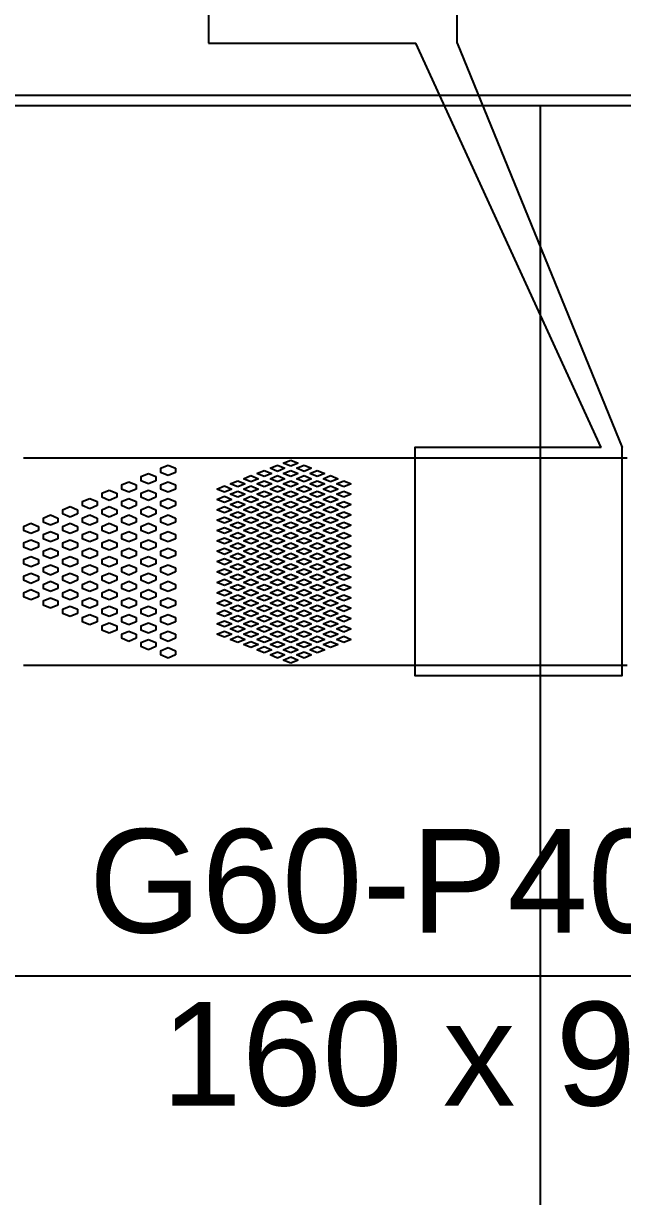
# Model space of a CAD drawing. Header units: inches. Extents: x -271009 to 5700, y -37000 to 38138.
# Drawn here: x -52493 to -49602, y -21062 to -15404 of the extents above; entities that cross this region are included whole.
import ezdxf

# ---------------------------------------------------------------- set-up
doc = ezdxf.new("R2010")
doc.units = ezdxf.units.IN
doc.header["$MEASUREMENT"] = 0
for name, color, linetype in [('Construction', 3, 'Continuous'), ('Electrodes', 4, 'Continuous'), ('PDMS', 6, 'Continuous')]:
    doc.layers.add(name, color=color, linetype=linetype)
doc.styles.get("Standard").update_dxf_attribs({"font": 'arial.ttf'})

msp = doc.modelspace()

# ---------------------------------------------------------------- linework, layer by layer
at = {"layer": 'Construction'}
for p, q in [((-50000, -15800), (-50000, -24200)), ((-44550, -20000), (-55450, -20000))]:
    msp.add_line(p, q, dxfattribs=at)
at = {"layer": 'Electrodes'}
for p, q in [((-51600, -15500), (-50600, -15500)), ((-49705, -17450), (-50600, -15500)), ((-50400, -15500), (-49605, -17450))]:
    msp.add_line(p, q, dxfattribs=at)
for points in [[(-50400, -15500), (-50400, -11500), (-51600, -11500), (-51600, -15500)], [(-49705, -17450), (-50605, -17450), (-50605, -18550), (-49605, -18550), (-49605, -17450)]]:
    msp.add_lwpolyline(points, dxfattribs=at)
at = {"layer": 'PDMS'}
for p, q in [((-52492.6, -17500), (-49580, -17500)), ((-51831.1, -17550), (-51795.1, -17535)), ((-51795.1, -17535), (-51759.1, -17550)), ((-51303.1, -17550), (-51267.1, -17535)), ((-51267.1, -17535), (-51231.1, -17550)), ((-51239.1, -17525), (-51203.1, -17510)), ((-51203.1, -17540), (-51239.1, -17525)), ((-51203.1, -17510), (-51167.1, -17525)), ((-51167.1, -17525), (-51203.1, -17540)), ((-51175.1, -17550), (-51139.1, -17535)), ((-51139.1, -17535), (-51103.1, -17550)), ((-51925.6, -17590), (-51889.6, -17575)), ((-51925.6, -17590), (-51925.6, -17610)), ((-51889.6, -17575), (-51853.6, -17590)), ((-51853.6, -17590), (-51853.6, -17610)), ((-51831.1, -17550), (-51831.1, -17570)), ((-51795.1, -17585), (-51831.1, -17570)), ((-51759.1, -17570), (-51795.1, -17585)), ((-51759.1, -17550), (-51759.1, -17570)), ((-51431.1, -17600), (-51395.1, -17585)), ((-51395.1, -17585), (-51359.1, -17600)), ((-51367.1, -17575), (-51331.1, -17560)), ((-51331.1, -17590), (-51367.1, -17575)), ((-51331.1, -17560), (-51295.1, -17575)), ((-51295.1, -17575), (-51331.1, -17590)), ((-51267.1, -17565), (-51303.1, -17550)), ((-51303.1, -17600), (-51267.1, -17585)), ((-51231.1, -17550), (-51267.1, -17565)), ((-51267.1, -17585), (-51231.1, -17600)), ((-51239.1, -17575), (-51203.1, -17560)), ((-51203.1, -17590), (-51239.1, -17575)), ((-51203.1, -17560), (-51167.1, -17575)), ((-51167.1, -17575), (-51203.1, -17590)), ((-51139.1, -17565), (-51175.1, -17550)), ((-51175.1, -17600), (-51139.1, -17585)), ((-51103.1, -17550), (-51139.1, -17565)), ((-51139.1, -17585), (-51103.1, -17600)), ((-51111.1, -17575), (-51075.1, -17560)), ((-51075.1, -17590), (-51111.1, -17575)), ((-51075.1, -17560), (-51039.1, -17575)), ((-51039.1, -17575), (-51075.1, -17590)), ((-51047.1, -17600), (-51011.1, -17585)), ((-51011.1, -17585), (-50975.1, -17600)), ((-52020.1, -17630), (-51984.1, -17615)), ((-52020.1, -17630), (-52020.1, -17650)), ((-51984.1, -17665), (-52020.1, -17650)), ((-51984.1, -17615), (-51948.1, -17630)), ((-51948.1, -17650), (-51984.1, -17665)), ((-51948.1, -17630), (-51948.1, -17650)), ((-51889.6, -17625), (-51925.6, -17610)), ((-51853.6, -17610), (-51889.6, -17625)), ((-51831.1, -17630), (-51795.1, -17615)), ((-51831.1, -17630), (-51831.1, -17650)), ((-51795.1, -17665), (-51831.1, -17650)), ((-51795.1, -17615), (-51759.1, -17630)), ((-51759.1, -17650), (-51795.1, -17665)), ((-51759.1, -17630), (-51759.1, -17650)), ((-51559.1, -17650), (-51523.1, -17635)), ((-51523.1, -17665), (-51559.1, -17650)), ((-51523.1, -17635), (-51487.1, -17650)), ((-51487.1, -17650), (-51523.1, -17665)), ((-51495.1, -17625), (-51459.1, -17610)), ((-51459.1, -17640), (-51495.1, -17625)), ((-51459.1, -17610), (-51423.1, -17625)), ((-51423.1, -17625), (-51459.1, -17640)), ((-51395.1, -17615), (-51431.1, -17600)), ((-51431.1, -17650), (-51395.1, -17635)), ((-51395.1, -17665), (-51431.1, -17650)), ((-51359.1, -17600), (-51395.1, -17615)), ((-51395.1, -17635), (-51359.1, -17650)), ((-51359.1, -17650), (-51395.1, -17665)), ((-51367.1, -17625), (-51331.1, -17610)), ((-51331.1, -17640), (-51367.1, -17625)), ((-51331.1, -17610), (-51295.1, -17625)), ((-51295.1, -17625), (-51331.1, -17640)), ((-51267.1, -17615), (-51303.1, -17600)), ((-51303.1, -17650), (-51267.1, -17635)), ((-51267.1, -17665), (-51303.1, -17650)), ((-51231.1, -17600), (-51267.1, -17615)), ((-51267.1, -17635), (-51231.1, -17650)), ((-51231.1, -17650), (-51267.1, -17665)), ((-51239.1, -17625), (-51203.1, -17610)), ((-51203.1, -17640), (-51239.1, -17625)), ((-51203.1, -17610), (-51167.1, -17625)), ((-51167.1, -17625), (-51203.1, -17640)), ((-51139.1, -17615), (-51175.1, -17600)), ((-51175.1, -17650), (-51139.1, -17635)), ((-51139.1, -17665), (-51175.1, -17650)), ((-51103.1, -17600), (-51139.1, -17615)), ((-51139.1, -17635), (-51103.1, -17650)), ((-51103.1, -17650), (-51139.1, -17665)), ((-51111.1, -17625), (-51075.1, -17610)), ((-51075.1, -17640), (-51111.1, -17625)), ((-51075.1, -17610), (-51039.1, -17625)), ((-51039.1, -17625), (-51075.1, -17640)), ((-51011.1, -17615), (-51047.1, -17600)), ((-51047.1, -17650), (-51011.1, -17635)), ((-51011.1, -17665), (-51047.1, -17650)), ((-50975.1, -17600), (-51011.1, -17615)), ((-51011.1, -17635), (-50975.1, -17650)), ((-50975.1, -17650), (-51011.1, -17665)), ((-50983.1, -17625), (-50947.1, -17610)), ((-50947.1, -17640), (-50983.1, -17625)), ((-50947.1, -17610), (-50911.1, -17625)), ((-50911.1, -17625), (-50947.1, -17640)), ((-52209.1, -17710), (-52173.1, -17695)), ((-52173.1, -17695), (-52137.1, -17710)), ((-52114.6, -17670), (-52078.6, -17655)), ((-52114.6, -17670), (-52114.6, -17690)), ((-52078.6, -17705), (-52114.6, -17690)), ((-52078.6, -17655), (-52042.6, -17670)), ((-52042.6, -17690), (-52078.6, -17705)), ((-52042.6, -17670), (-52042.6, -17690)), ((-52020.1, -17710), (-51984.1, -17695)), ((-51984.1, -17695), (-51948.1, -17710)), ((-51925.6, -17670), (-51889.6, -17655)), ((-51925.6, -17670), (-51925.6, -17690)), ((-51889.6, -17705), (-51925.6, -17690)), ((-51889.6, -17655), (-51853.6, -17670)), ((-51853.6, -17690), (-51889.6, -17705)), ((-51853.6, -17670), (-51853.6, -17690)), ((-51831.1, -17710), (-51795.1, -17695)), ((-51795.1, -17695), (-51759.1, -17710)), ((-51559.1, -17700), (-51523.1, -17685)), ((-51523.1, -17715), (-51559.1, -17700)), ((-51523.1, -17685), (-51487.1, -17700)), ((-51487.1, -17700), (-51523.1, -17715)), ((-51495.1, -17675), (-51459.1, -17660)), ((-51459.1, -17690), (-51495.1, -17675)), ((-51459.1, -17660), (-51423.1, -17675)), ((-51423.1, -17675), (-51459.1, -17690)), ((-51431.1, -17700), (-51395.1, -17685)), ((-51395.1, -17715), (-51431.1, -17700)), ((-51395.1, -17685), (-51359.1, -17700)), ((-51359.1, -17700), (-51395.1, -17715)), ((-51367.1, -17675), (-51331.1, -17660)), ((-51331.1, -17690), (-51367.1, -17675)), ((-51331.1, -17660), (-51295.1, -17675)), ((-51295.1, -17675), (-51331.1, -17690)), ((-51303.1, -17700), (-51267.1, -17685)), ((-51267.1, -17715), (-51303.1, -17700)), ((-51267.1, -17685), (-51231.1, -17700)), ((-51231.1, -17700), (-51267.1, -17715)), ((-51239.1, -17675), (-51203.1, -17660)), ((-51203.1, -17690), (-51239.1, -17675)), ((-51203.1, -17660), (-51167.1, -17675)), ((-51167.1, -17675), (-51203.1, -17690)), ((-51175.1, -17700), (-51139.1, -17685)), ((-51139.1, -17715), (-51175.1, -17700)), ((-51139.1, -17685), (-51103.1, -17700)), ((-51103.1, -17700), (-51139.1, -17715)), ((-51111.1, -17675), (-51075.1, -17660)), ((-51075.1, -17690), (-51111.1, -17675)), ((-51075.1, -17660), (-51039.1, -17675)), ((-51039.1, -17675), (-51075.1, -17690)), ((-51047.1, -17700), (-51011.1, -17685)), ((-51011.1, -17715), (-51047.1, -17700)), ((-51011.1, -17685), (-50975.1, -17700)), ((-50975.1, -17700), (-51011.1, -17715)), ((-50983.1, -17675), (-50947.1, -17660)), ((-50947.1, -17690), (-50983.1, -17675)), ((-50947.1, -17660), (-50911.1, -17675)), ((-50911.1, -17675), (-50947.1, -17690)), ((-52303.6, -17750), (-52267.6, -17735)), ((-52303.6, -17750), (-52303.6, -17770)), ((-52267.6, -17735), (-52231.6, -17750)), ((-52231.6, -17750), (-52231.6, -17770)), ((-52209.1, -17710), (-52209.1, -17730)), ((-52173.1, -17745), (-52209.1, -17730)), ((-52137.1, -17730), (-52173.1, -17745)), ((-52137.1, -17710), (-52137.1, -17730)), ((-52114.6, -17750), (-52078.6, -17735)), ((-52114.6, -17750), (-52114.6, -17770)), ((-52078.6, -17735), (-52042.6, -17750)), ((-52042.6, -17750), (-52042.6, -17770)), ((-52020.1, -17710), (-52020.1, -17730)), ((-51984.1, -17745), (-52020.1, -17730)), ((-51948.1, -17730), (-51984.1, -17745)), ((-51948.1, -17710), (-51948.1, -17730)), ((-51925.6, -17750), (-51889.6, -17735)), ((-51925.6, -17750), (-51925.6, -17770)), ((-51889.6, -17735), (-51853.6, -17750)), ((-51853.6, -17750), (-51853.6, -17770)), ((-51831.1, -17710), (-51831.1, -17730)), ((-51795.1, -17745), (-51831.1, -17730)), ((-51759.1, -17730), (-51795.1, -17745)), ((-51759.1, -17710), (-51759.1, -17730)), ((-51559.1, -17750), (-51523.1, -17735)), ((-51523.1, -17765), (-51559.1, -17750)), ((-51523.1, -17735), (-51487.1, -17750)), ((-51487.1, -17750), (-51523.1, -17765)), ((-51495.1, -17725), (-51459.1, -17710)), ((-51459.1, -17740), (-51495.1, -17725)), ((-51495.1, -17775), (-51459.1, -17760)), ((-51459.1, -17710), (-51423.1, -17725)), ((-51423.1, -17725), (-51459.1, -17740)), ((-51459.1, -17760), (-51423.1, -17775)), ((-51431.1, -17750), (-51395.1, -17735)), ((-51395.1, -17765), (-51431.1, -17750)), ((-51395.1, -17735), (-51359.1, -17750)), ((-51359.1, -17750), (-51395.1, -17765)), ((-51367.1, -17725), (-51331.1, -17710)), ((-51331.1, -17740), (-51367.1, -17725)), ((-51367.1, -17775), (-51331.1, -17760)), ((-51331.1, -17710), (-51295.1, -17725)), ((-51295.1, -17725), (-51331.1, -17740)), ((-51331.1, -17760), (-51295.1, -17775)), ((-51303.1, -17750), (-51267.1, -17735)), ((-51267.1, -17765), (-51303.1, -17750)), ((-51267.1, -17735), (-51231.1, -17750)), ((-51231.1, -17750), (-51267.1, -17765)), ((-51239.1, -17725), (-51203.1, -17710)), ((-51203.1, -17740), (-51239.1, -17725)), ((-51239.1, -17775), (-51203.1, -17760)), ((-51203.1, -17710), (-51167.1, -17725)), ((-51167.1, -17725), (-51203.1, -17740)), ((-51203.1, -17760), (-51167.1, -17775)), ((-51175.1, -17750), (-51139.1, -17735)), ((-51139.1, -17765), (-51175.1, -17750)), ((-51139.1, -17735), (-51103.1, -17750)), ((-51103.1, -17750), (-51139.1, -17765)), ((-51111.1, -17725), (-51075.1, -17710)), ((-51075.1, -17740), (-51111.1, -17725)), ((-51111.1, -17775), (-51075.1, -17760)), ((-51075.1, -17710), (-51039.1, -17725)), ((-51039.1, -17725), (-51075.1, -17740)), ((-51075.1, -17760), (-51039.1, -17775)), ((-51047.1, -17750), (-51011.1, -17735)), ((-51011.1, -17765), (-51047.1, -17750)), ((-51011.1, -17735), (-50975.1, -17750)), ((-50975.1, -17750), (-51011.1, -17765)), ((-50983.1, -17725), (-50947.1, -17710)), ((-50947.1, -17740), (-50983.1, -17725)), ((-50983.1, -17775), (-50947.1, -17760)), ((-50947.1, -17710), (-50911.1, -17725)), ((-50911.1, -17725), (-50947.1, -17740)), ((-50947.1, -17760), (-50911.1, -17775)), ((-52492.6, -17830), (-52456.6, -17815)), ((-52456.6, -17815), (-52420.6, -17830)), ((-52398.1, -17790), (-52362.1, -17775)), ((-52398.1, -17790), (-52398.1, -17810)), ((-52362.1, -17825), (-52398.1, -17810)), ((-52362.1, -17775), (-52326.1, -17790)), ((-52326.1, -17810), (-52362.1, -17825)), ((-52326.1, -17790), (-52326.1, -17810)), ((-52267.6, -17785), (-52303.6, -17770)), ((-52303.6, -17830), (-52267.6, -17815)), ((-52231.6, -17770), (-52267.6, -17785)), ((-52267.6, -17815), (-52231.6, -17830)), ((-52209.1, -17790), (-52173.1, -17775)), ((-52209.1, -17790), (-52209.1, -17810)), ((-52173.1, -17825), (-52209.1, -17810)), ((-52173.1, -17775), (-52137.1, -17790)), ((-52137.1, -17810), (-52173.1, -17825)), ((-52137.1, -17790), (-52137.1, -17810)), ((-52078.6, -17785), (-52114.6, -17770)), ((-52114.6, -17830), (-52078.6, -17815)), ((-52042.6, -17770), (-52078.6, -17785)), ((-52078.6, -17815), (-52042.6, -17830)), ((-52020.1, -17790), (-51984.1, -17775)), ((-52020.1, -17790), (-52020.1, -17810)), ((-51984.1, -17825), (-52020.1, -17810)), ((-51984.1, -17775), (-51948.1, -17790)), ((-51948.1, -17810), (-51984.1, -17825)), ((-51948.1, -17790), (-51948.1, -17810)), ((-51889.6, -17785), (-51925.6, -17770)), ((-51925.6, -17830), (-51889.6, -17815)), ((-51853.6, -17770), (-51889.6, -17785)), ((-51889.6, -17815), (-51853.6, -17830)), ((-51831.1, -17790), (-51795.1, -17775)), ((-51831.1, -17790), (-51831.1, -17810)), ((-51795.1, -17825), (-51831.1, -17810)), ((-51795.1, -17775), (-51759.1, -17790)), ((-51759.1, -17810), (-51795.1, -17825)), ((-51759.1, -17790), (-51759.1, -17810)), ((-51559.1, -17800), (-51523.1, -17785)), ((-51523.1, -17815), (-51559.1, -17800)), ((-51523.1, -17785), (-51487.1, -17800)), ((-51487.1, -17800), (-51523.1, -17815)), ((-51459.1, -17790), (-51495.1, -17775)), ((-51495.1, -17825), (-51459.1, -17810)), ((-51423.1, -17775), (-51459.1, -17790)), ((-51459.1, -17810), (-51423.1, -17825)), ((-51431.1, -17800), (-51395.1, -17785)), ((-51395.1, -17815), (-51431.1, -17800)), ((-51395.1, -17785), (-51359.1, -17800)), ((-51359.1, -17800), (-51395.1, -17815)), ((-51331.1, -17790), (-51367.1, -17775)), ((-51367.1, -17825), (-51331.1, -17810)), ((-51295.1, -17775), (-51331.1, -17790)), ((-51331.1, -17810), (-51295.1, -17825)), ((-51303.1, -17800), (-51267.1, -17785)), ((-51267.1, -17815), (-51303.1, -17800)), ((-51267.1, -17785), (-51231.1, -17800)), ((-51231.1, -17800), (-51267.1, -17815)), ((-51203.1, -17790), (-51239.1, -17775)), ((-51239.1, -17825), (-51203.1, -17810)), ((-51167.1, -17775), (-51203.1, -17790)), ((-51203.1, -17810), (-51167.1, -17825)), ((-51175.1, -17800), (-51139.1, -17785)), ((-51139.1, -17815), (-51175.1, -17800)), ((-51139.1, -17785), (-51103.1, -17800)), ((-51103.1, -17800), (-51139.1, -17815)), ((-51075.1, -17790), (-51111.1, -17775)), ((-51111.1, -17825), (-51075.1, -17810)), ((-51039.1, -17775), (-51075.1, -17790)), ((-51075.1, -17810), (-51039.1, -17825)), ((-51047.1, -17800), (-51011.1, -17785)), ((-51011.1, -17815), (-51047.1, -17800)), ((-51011.1, -17785), (-50975.1, -17800)), ((-50975.1, -17800), (-51011.1, -17815)), ((-50947.1, -17790), (-50983.1, -17775)), ((-50983.1, -17825), (-50947.1, -17810)), ((-50911.1, -17775), (-50947.1, -17790)), ((-50947.1, -17810), (-50911.1, -17825)), ((-52492.6, -17830), (-52492.6, -17850)), ((-52456.6, -17865), (-52492.6, -17850)), ((-52420.6, -17850), (-52456.6, -17865)), ((-52420.6, -17830), (-52420.6, -17850)), ((-52398.1, -17870), (-52362.1, -17855)), ((-52398.1, -17870), (-52398.1, -17890)), ((-52362.1, -17855), (-52326.1, -17870)), ((-52326.1, -17870), (-52326.1, -17890)), ((-52303.6, -17830), (-52303.6, -17850)), ((-52267.6, -17865), (-52303.6, -17850)), ((-52231.6, -17850), (-52267.6, -17865)), ((-52231.6, -17830), (-52231.6, -17850)), ((-52209.1, -17870), (-52173.1, -17855)), ((-52209.1, -17870), (-52209.1, -17890)), ((-52173.1, -17855), (-52137.1, -17870)), ((-52137.1, -17870), (-52137.1, -17890)), ((-52114.6, -17830), (-52114.6, -17850)), ((-52078.6, -17865), (-52114.6, -17850)), ((-52042.6, -17850), (-52078.6, -17865)), ((-52042.6, -17830), (-52042.6, -17850)), ((-52020.1, -17870), (-51984.1, -17855)), ((-52020.1, -17870), (-52020.1, -17890)), ((-51984.1, -17855), (-51948.1, -17870)), ((-51948.1, -17870), (-51948.1, -17890)), ((-51925.6, -17830), (-51925.6, -17850)), ((-51889.6, -17865), (-51925.6, -17850)), ((-51853.6, -17850), (-51889.6, -17865)), ((-51853.6, -17830), (-51853.6, -17850)), ((-51831.1, -17870), (-51795.1, -17855)), ((-51831.1, -17870), (-51831.1, -17890)), ((-51795.1, -17855), (-51759.1, -17870)), ((-51759.1, -17870), (-51759.1, -17890)), ((-51559.1, -17850), (-51523.1, -17835)), ((-51523.1, -17865), (-51559.1, -17850)), ((-51523.1, -17835), (-51487.1, -17850)), ((-51487.1, -17850), (-51523.1, -17865)), ((-51459.1, -17840), (-51495.1, -17825)), ((-51495.1, -17875), (-51459.1, -17860)), ((-51459.1, -17890), (-51495.1, -17875)), ((-51423.1, -17825), (-51459.1, -17840)), ((-51459.1, -17860), (-51423.1, -17875)), ((-51423.1, -17875), (-51459.1, -17890)), ((-51431.1, -17850), (-51395.1, -17835)), ((-51395.1, -17865), (-51431.1, -17850)), ((-51395.1, -17835), (-51359.1, -17850)), ((-51359.1, -17850), (-51395.1, -17865)), ((-51331.1, -17840), (-51367.1, -17825)), ((-51367.1, -17875), (-51331.1, -17860)), ((-51331.1, -17890), (-51367.1, -17875)), ((-51295.1, -17825), (-51331.1, -17840)), ((-51331.1, -17860), (-51295.1, -17875)), ((-51295.1, -17875), (-51331.1, -17890)), ((-51303.1, -17850), (-51267.1, -17835)), ((-51267.1, -17865), (-51303.1, -17850)), ((-51267.1, -17835), (-51231.1, -17850)), ((-51231.1, -17850), (-51267.1, -17865)), ((-51203.1, -17840), (-51239.1, -17825)), ((-51239.1, -17875), (-51203.1, -17860)), ((-51203.1, -17890), (-51239.1, -17875)), ((-51167.1, -17825), (-51203.1, -17840)), ((-51203.1, -17860), (-51167.1, -17875)), ((-51167.1, -17875), (-51203.1, -17890)), ((-51175.1, -17850), (-51139.1, -17835)), ((-51139.1, -17865), (-51175.1, -17850)), ((-51139.1, -17835), (-51103.1, -17850)), ((-51103.1, -17850), (-51139.1, -17865)), ((-51075.1, -17840), (-51111.1, -17825)), ((-51111.1, -17875), (-51075.1, -17860)), ((-51075.1, -17890), (-51111.1, -17875)), ((-51039.1, -17825), (-51075.1, -17840)), ((-51075.1, -17860), (-51039.1, -17875)), ((-51039.1, -17875), (-51075.1, -17890)), ((-51047.1, -17850), (-51011.1, -17835)), ((-51011.1, -17865), (-51047.1, -17850)), ((-51011.1, -17835), (-50975.1, -17850)), ((-50975.1, -17850), (-51011.1, -17865)), ((-50947.1, -17840), (-50983.1, -17825)), ((-50983.1, -17875), (-50947.1, -17860)), ((-50947.1, -17890), (-50983.1, -17875)), ((-50911.1, -17825), (-50947.1, -17840)), ((-50947.1, -17860), (-50911.1, -17875)), ((-50911.1, -17875), (-50947.1, -17890)), ((-52492.6, -17910), (-52456.6, -17895)), ((-52492.6, -17910), (-52492.6, -17930)), ((-52456.6, -17945), (-52492.6, -17930)), ((-52456.6, -17895), (-52420.6, -17910)), ((-52420.6, -17930), (-52456.6, -17945)), ((-52420.6, -17910), (-52420.6, -17930)), ((-52362.1, -17905), (-52398.1, -17890)), ((-52398.1, -17950), (-52362.1, -17935)), ((-52326.1, -17890), (-52362.1, -17905)), ((-52362.1, -17935), (-52326.1, -17950)), ((-52303.6, -17910), (-52267.6, -17895)), ((-52303.6, -17910), (-52303.6, -17930)), ((-52267.6, -17945), (-52303.6, -17930)), ((-52267.6, -17895), (-52231.6, -17910)), ((-52231.6, -17930), (-52267.6, -17945)), ((-52231.6, -17910), (-52231.6, -17930)), ((-52173.1, -17905), (-52209.1, -17890)), ((-52209.1, -17950), (-52173.1, -17935)), ((-52137.1, -17890), (-52173.1, -17905)), ((-52173.1, -17935), (-52137.1, -17950)), ((-52114.6, -17910), (-52078.6, -17895)), ((-52114.6, -17910), (-52114.6, -17930)), ((-52078.6, -17945), (-52114.6, -17930)), ((-52078.6, -17895), (-52042.6, -17910)), ((-52042.6, -17930), (-52078.6, -17945)), ((-52042.6, -17910), (-52042.6, -17930)), ((-51984.1, -17905), (-52020.1, -17890)), ((-52020.1, -17950), (-51984.1, -17935)), ((-51948.1, -17890), (-51984.1, -17905)), ((-51984.1, -17935), (-51948.1, -17950)), ((-51925.6, -17910), (-51889.6, -17895)), ((-51925.6, -17910), (-51925.6, -17930)), ((-51889.6, -17945), (-51925.6, -17930)), ((-51889.6, -17895), (-51853.6, -17910)), ((-51853.6, -17930), (-51889.6, -17945)), ((-51853.6, -17910), (-51853.6, -17930)), ((-51795.1, -17905), (-51831.1, -17890)), ((-51831.1, -17950), (-51795.1, -17935)), ((-51759.1, -17890), (-51795.1, -17905)), ((-51795.1, -17935), (-51759.1, -17950)), ((-51559.1, -17900), (-51523.1, -17885)), ((-51523.1, -17915), (-51559.1, -17900)), ((-51559.1, -17950), (-51523.1, -17935)), ((-51523.1, -17885), (-51487.1, -17900)), ((-51487.1, -17900), (-51523.1, -17915)), ((-51523.1, -17935), (-51487.1, -17950)), ((-51495.1, -17925), (-51459.1, -17910)), ((-51459.1, -17940), (-51495.1, -17925)), ((-51459.1, -17910), (-51423.1, -17925)), ((-51423.1, -17925), (-51459.1, -17940)), ((-51431.1, -17900), (-51395.1, -17885)), ((-51395.1, -17915), (-51431.1, -17900)), ((-51431.1, -17950), (-51395.1, -17935)), ((-51395.1, -17885), (-51359.1, -17900)), ((-51359.1, -17900), (-51395.1, -17915)), ((-51395.1, -17935), (-51359.1, -17950)), ((-51367.1, -17925), (-51331.1, -17910)), ((-51331.1, -17940), (-51367.1, -17925)), ((-51331.1, -17910), (-51295.1, -17925)), ((-51295.1, -17925), (-51331.1, -17940)), ((-51303.1, -17900), (-51267.1, -17885)), ((-51267.1, -17915), (-51303.1, -17900)), ((-51303.1, -17950), (-51267.1, -17935)), ((-51267.1, -17885), (-51231.1, -17900)), ((-51231.1, -17900), (-51267.1, -17915)), ((-51267.1, -17935), (-51231.1, -17950)), ((-51239.1, -17925), (-51203.1, -17910)), ((-51203.1, -17940), (-51239.1, -17925)), ((-51203.1, -17910), (-51167.1, -17925)), ((-51167.1, -17925), (-51203.1, -17940)), ((-51175.1, -17900), (-51139.1, -17885)), ((-51139.1, -17915), (-51175.1, -17900)), ((-51175.1, -17950), (-51139.1, -17935)), ((-51139.1, -17885), (-51103.1, -17900)), ((-51103.1, -17900), (-51139.1, -17915)), ((-51139.1, -17935), (-51103.1, -17950)), ((-51111.1, -17925), (-51075.1, -17910)), ((-51075.1, -17940), (-51111.1, -17925)), ((-51075.1, -17910), (-51039.1, -17925)), ((-51039.1, -17925), (-51075.1, -17940)), ((-51047.1, -17900), (-51011.1, -17885)), ((-51011.1, -17915), (-51047.1, -17900)), ((-51047.1, -17950), (-51011.1, -17935)), ((-51011.1, -17885), (-50975.1, -17900)), ((-50975.1, -17900), (-51011.1, -17915)), ((-51011.1, -17935), (-50975.1, -17950)), ((-50983.1, -17925), (-50947.1, -17910)), ((-50947.1, -17940), (-50983.1, -17925)), ((-50947.1, -17910), (-50911.1, -17925)), ((-50911.1, -17925), (-50947.1, -17940)), ((-52492.6, -17990), (-52456.6, -17975)), ((-52492.6, -17990), (-52492.6, -18010)), ((-52456.6, -17975), (-52420.6, -17990)), ((-52420.6, -17990), (-52420.6, -18010)), ((-52398.1, -17950), (-52398.1, -17970)), ((-52362.1, -17985), (-52398.1, -17970)), ((-52326.1, -17970), (-52362.1, -17985)), ((-52326.1, -17950), (-52326.1, -17970)), ((-52303.6, -17990), (-52267.6, -17975)), ((-52303.6, -17990), (-52303.6, -18010)), ((-52267.6, -17975), (-52231.6, -17990)), ((-52231.6, -17990), (-52231.6, -18010)), ((-52209.1, -17950), (-52209.1, -17970)), ((-52173.1, -17985), (-52209.1, -17970)), ((-52137.1, -17970), (-52173.1, -17985)), ((-52137.1, -17950), (-52137.1, -17970)), ((-52114.6, -17990), (-52078.6, -17975)), ((-52114.6, -17990), (-52114.6, -18010)), ((-52078.6, -17975), (-52042.6, -17990)), ((-52042.6, -17990), (-52042.6, -18010)), ((-52020.1, -17950), (-52020.1, -17970)), ((-51984.1, -17985), (-52020.1, -17970)), ((-51948.1, -17970), (-51984.1, -17985)), ((-51948.1, -17950), (-51948.1, -17970)), ((-51925.6, -17990), (-51889.6, -17975)), ((-51925.6, -17990), (-51925.6, -18010)), ((-51889.6, -17975), (-51853.6, -17990)), ((-51853.6, -17990), (-51853.6, -18010)), ((-51831.1, -17950), (-51831.1, -17970)), ((-51795.1, -17985), (-51831.1, -17970)), ((-51759.1, -17970), (-51795.1, -17985)), ((-51759.1, -17950), (-51759.1, -17970)), ((-51523.1, -17965), (-51559.1, -17950)), ((-51559.1, -18000), (-51523.1, -17985)), ((-51487.1, -17950), (-51523.1, -17965)), ((-51523.1, -17985), (-51487.1, -18000)), ((-51495.1, -17975), (-51459.1, -17960)), ((-51459.1, -17990), (-51495.1, -17975)), ((-51459.1, -17960), (-51423.1, -17975)), ((-51423.1, -17975), (-51459.1, -17990)), ((-51395.1, -17965), (-51431.1, -17950)), ((-51431.1, -18000), (-51395.1, -17985)), ((-51359.1, -17950), (-51395.1, -17965)), ((-51395.1, -17985), (-51359.1, -18000)), ((-51367.1, -17975), (-51331.1, -17960)), ((-51331.1, -17990), (-51367.1, -17975)), ((-51331.1, -17960), (-51295.1, -17975)), ((-51295.1, -17975), (-51331.1, -17990)), ((-51267.1, -17965), (-51303.1, -17950)), ((-51303.1, -18000), (-51267.1, -17985)), ((-51231.1, -17950), (-51267.1, -17965)), ((-51267.1, -17985), (-51231.1, -18000)), ((-51239.1, -17975), (-51203.1, -17960)), ((-51203.1, -17990), (-51239.1, -17975)), ((-51203.1, -17960), (-51167.1, -17975)), ((-51167.1, -17975), (-51203.1, -17990)), ((-51139.1, -17965), (-51175.1, -17950)), ((-51175.1, -18000), (-51139.1, -17985)), ((-51103.1, -17950), (-51139.1, -17965)), ((-51139.1, -17985), (-51103.1, -18000)), ((-51111.1, -17975), (-51075.1, -17960)), ((-51075.1, -17990), (-51111.1, -17975)), ((-51075.1, -17960), (-51039.1, -17975)), ((-51039.1, -17975), (-51075.1, -17990)), ((-51011.1, -17965), (-51047.1, -17950)), ((-51047.1, -18000), (-51011.1, -17985)), ((-50975.1, -17950), (-51011.1, -17965)), ((-51011.1, -17985), (-50975.1, -18000)), ((-50983.1, -17975), (-50947.1, -17960)), ((-50947.1, -17990), (-50983.1, -17975)), ((-50947.1, -17960), (-50911.1, -17975)), ((-50911.1, -17975), (-50947.1, -17990)), ((-52456.6, -18025), (-52492.6, -18010)), ((-52420.6, -18010), (-52456.6, -18025)), ((-52398.1, -18030), (-52362.1, -18015)), ((-52398.1, -18030), (-52398.1, -18050)), ((-52362.1, -18015), (-52326.1, -18030)), ((-52326.1, -18030), (-52326.1, -18050)), ((-52267.6, -18025), (-52303.6, -18010)), ((-52231.6, -18010), (-52267.6, -18025)), ((-52209.1, -18030), (-52173.1, -18015)), ((-52209.1, -18030), (-52209.1, -18050)), ((-52173.1, -18015), (-52137.1, -18030)), ((-52137.1, -18030), (-52137.1, -18050)), ((-52078.6, -18025), (-52114.6, -18010)), ((-52042.6, -18010), (-52078.6, -18025)), ((-52020.1, -18030), (-51984.1, -18015)), ((-52020.1, -18030), (-52020.1, -18050)), ((-51984.1, -18015), (-51948.1, -18030)), ((-51948.1, -18030), (-51948.1, -18050)), ((-51889.6, -18025), (-51925.6, -18010)), ((-51853.6, -18010), (-51889.6, -18025)), ((-51831.1, -18030), (-51795.1, -18015)), ((-51831.1, -18030), (-51831.1, -18050)), ((-51795.1, -18015), (-51759.1, -18030)), ((-51759.1, -18030), (-51759.1, -18050)), ((-51523.1, -18015), (-51559.1, -18000)), ((-51559.1, -18050), (-51523.1, -18035)), ((-51487.1, -18000), (-51523.1, -18015)), ((-51523.1, -18035), (-51487.1, -18050)), ((-51495.1, -18025), (-51459.1, -18010)), ((-51459.1, -18040), (-51495.1, -18025)), ((-51459.1, -18010), (-51423.1, -18025)), ((-51423.1, -18025), (-51459.1, -18040)), ((-51395.1, -18015), (-51431.1, -18000)), ((-51431.1, -18050), (-51395.1, -18035)), ((-51359.1, -18000), (-51395.1, -18015)), ((-51395.1, -18035), (-51359.1, -18050)), ((-51367.1, -18025), (-51331.1, -18010)), ((-51331.1, -18040), (-51367.1, -18025)), ((-51331.1, -18010), (-51295.1, -18025)), ((-51295.1, -18025), (-51331.1, -18040)), ((-51267.1, -18015), (-51303.1, -18000)), ((-51303.1, -18050), (-51267.1, -18035)), ((-51231.1, -18000), (-51267.1, -18015)), ((-51267.1, -18035), (-51231.1, -18050)), ((-51239.1, -18025), (-51203.1, -18010)), ((-51203.1, -18040), (-51239.1, -18025)), ((-51203.1, -18010), (-51167.1, -18025)), ((-51167.1, -18025), (-51203.1, -18040)), ((-51139.1, -18015), (-51175.1, -18000)), ((-51175.1, -18050), (-51139.1, -18035)), ((-51103.1, -18000), (-51139.1, -18015)), ((-51139.1, -18035), (-51103.1, -18050)), ((-51111.1, -18025), (-51075.1, -18010)), ((-51075.1, -18040), (-51111.1, -18025)), ((-51075.1, -18010), (-51039.1, -18025)), ((-51039.1, -18025), (-51075.1, -18040)), ((-51011.1, -18015), (-51047.1, -18000)), ((-51047.1, -18050), (-51011.1, -18035)), ((-50975.1, -18000), (-51011.1, -18015)), ((-51011.1, -18035), (-50975.1, -18050)), ((-50983.1, -18025), (-50947.1, -18010)), ((-50947.1, -18040), (-50983.1, -18025)), ((-50947.1, -18010), (-50911.1, -18025)), ((-50911.1, -18025), (-50947.1, -18040)), ((-52492.6, -18070), (-52456.6, -18055)), ((-52492.6, -18070), (-52492.6, -18090)), ((-52456.6, -18105), (-52492.6, -18090)), ((-52456.6, -18055), (-52420.6, -18070)), ((-52420.6, -18090), (-52456.6, -18105)), ((-52420.6, -18070), (-52420.6, -18090)), ((-52362.1, -18065), (-52398.1, -18050)), ((-52398.1, -18110), (-52362.1, -18095)), ((-52326.1, -18050), (-52362.1, -18065)), ((-52362.1, -18095), (-52326.1, -18110)), ((-52303.6, -18070), (-52267.6, -18055)), ((-52303.6, -18070), (-52303.6, -18090)), ((-52267.6, -18105), (-52303.6, -18090)), ((-52267.6, -18055), (-52231.6, -18070)), ((-52231.6, -18090), (-52267.6, -18105)), ((-52231.6, -18070), (-52231.6, -18090)), ((-52173.1, -18065), (-52209.1, -18050)), ((-52209.1, -18110), (-52173.1, -18095)), ((-52137.1, -18050), (-52173.1, -18065)), ((-52173.1, -18095), (-52137.1, -18110)), ((-52114.6, -18070), (-52078.6, -18055)), ((-52114.6, -18070), (-52114.6, -18090)), ((-52078.6, -18105), (-52114.6, -18090)), ((-52078.6, -18055), (-52042.6, -18070)), ((-52042.6, -18090), (-52078.6, -18105)), ((-52042.6, -18070), (-52042.6, -18090)), ((-51984.1, -18065), (-52020.1, -18050)), ((-52020.1, -18110), (-51984.1, -18095)), ((-51948.1, -18050), (-51984.1, -18065)), ((-51984.1, -18095), (-51948.1, -18110)), ((-51925.6, -18070), (-51889.6, -18055)), ((-51925.6, -18070), (-51925.6, -18090)), ((-51889.6, -18105), (-51925.6, -18090)), ((-51889.6, -18055), (-51853.6, -18070)), ((-51853.6, -18090), (-51889.6, -18105)), ((-51853.6, -18070), (-51853.6, -18090)), ((-51795.1, -18065), (-51831.1, -18050)), ((-51831.1, -18110), (-51795.1, -18095)), ((-51759.1, -18050), (-51795.1, -18065)), ((-51795.1, -18095), (-51759.1, -18110)), ((-51523.1, -18065), (-51559.1, -18050)), ((-51559.1, -18100), (-51523.1, -18085)), ((-51523.1, -18115), (-51559.1, -18100)), ((-51487.1, -18050), (-51523.1, -18065)), ((-51523.1, -18085), (-51487.1, -18100)), ((-51487.1, -18100), (-51523.1, -18115)), ((-51495.1, -18075), (-51459.1, -18060)), ((-51459.1, -18090), (-51495.1, -18075)), ((-51459.1, -18060), (-51423.1, -18075)), ((-51423.1, -18075), (-51459.1, -18090)), ((-51395.1, -18065), (-51431.1, -18050)), ((-51431.1, -18100), (-51395.1, -18085)), ((-51395.1, -18115), (-51431.1, -18100)), ((-51359.1, -18050), (-51395.1, -18065)), ((-51395.1, -18085), (-51359.1, -18100)), ((-51359.1, -18100), (-51395.1, -18115)), ((-51367.1, -18075), (-51331.1, -18060)), ((-51331.1, -18090), (-51367.1, -18075)), ((-51331.1, -18060), (-51295.1, -18075)), ((-51295.1, -18075), (-51331.1, -18090)), ((-51267.1, -18065), (-51303.1, -18050)), ((-51303.1, -18100), (-51267.1, -18085)), ((-51267.1, -18115), (-51303.1, -18100)), ((-51231.1, -18050), (-51267.1, -18065)), ((-51267.1, -18085), (-51231.1, -18100)), ((-51231.1, -18100), (-51267.1, -18115)), ((-51239.1, -18075), (-51203.1, -18060)), ((-51203.1, -18090), (-51239.1, -18075)), ((-51203.1, -18060), (-51167.1, -18075)), ((-51167.1, -18075), (-51203.1, -18090)), ((-51139.1, -18065), (-51175.1, -18050)), ((-51175.1, -18100), (-51139.1, -18085)), ((-51139.1, -18115), (-51175.1, -18100)), ((-51103.1, -18050), (-51139.1, -18065)), ((-51139.1, -18085), (-51103.1, -18100)), ((-51103.1, -18100), (-51139.1, -18115)), ((-51111.1, -18075), (-51075.1, -18060)), ((-51075.1, -18090), (-51111.1, -18075)), ((-51075.1, -18060), (-51039.1, -18075)), ((-51039.1, -18075), (-51075.1, -18090)), ((-51011.1, -18065), (-51047.1, -18050)), ((-51047.1, -18100), (-51011.1, -18085)), ((-51011.1, -18115), (-51047.1, -18100)), ((-50975.1, -18050), (-51011.1, -18065)), ((-51011.1, -18085), (-50975.1, -18100)), ((-50975.1, -18100), (-51011.1, -18115)), ((-50983.1, -18075), (-50947.1, -18060)), ((-50947.1, -18090), (-50983.1, -18075)), ((-50947.1, -18060), (-50911.1, -18075)), ((-50911.1, -18075), (-50947.1, -18090)), ((-52492.6, -18150), (-52456.6, -18135)), ((-52492.6, -18150), (-52492.6, -18170)), ((-52456.6, -18135), (-52420.6, -18150)), ((-52420.6, -18150), (-52420.6, -18170)), ((-52398.1, -18110), (-52398.1, -18130)), ((-52362.1, -18145), (-52398.1, -18130)), ((-52326.1, -18130), (-52362.1, -18145)), ((-52326.1, -18110), (-52326.1, -18130)), ((-52303.6, -18150), (-52267.6, -18135)), ((-52303.6, -18150), (-52303.6, -18170)), ((-52267.6, -18135), (-52231.6, -18150)), ((-52231.6, -18150), (-52231.6, -18170)), ((-52209.1, -18110), (-52209.1, -18130)), ((-52173.1, -18145), (-52209.1, -18130)), ((-52137.1, -18130), (-52173.1, -18145)), ((-52137.1, -18110), (-52137.1, -18130)), ((-52114.6, -18150), (-52078.6, -18135)), ((-52114.6, -18150), (-52114.6, -18170)), ((-52078.6, -18135), (-52042.6, -18150)), ((-52042.6, -18150), (-52042.6, -18170)), ((-52020.1, -18110), (-52020.1, -18130)), ((-51984.1, -18145), (-52020.1, -18130)), ((-51948.1, -18130), (-51984.1, -18145)), ((-51948.1, -18110), (-51948.1, -18130)), ((-51925.6, -18150), (-51889.6, -18135)), ((-51925.6, -18150), (-51925.6, -18170)), ((-51889.6, -18135), (-51853.6, -18150)), ((-51853.6, -18150), (-51853.6, -18170)), ((-51831.1, -18110), (-51831.1, -18130)), ((-51795.1, -18145), (-51831.1, -18130)), ((-51759.1, -18130), (-51795.1, -18145)), ((-51759.1, -18110), (-51759.1, -18130)), ((-51559.1, -18150), (-51523.1, -18135)), ((-51523.1, -18165), (-51559.1, -18150)), ((-51523.1, -18135), (-51487.1, -18150)), ((-51487.1, -18150), (-51523.1, -18165)), ((-51495.1, -18125), (-51459.1, -18110)), ((-51459.1, -18140), (-51495.1, -18125)), ((-51495.1, -18175), (-51459.1, -18160)), ((-51459.1, -18110), (-51423.1, -18125)), ((-51423.1, -18125), (-51459.1, -18140)), ((-51459.1, -18160), (-51423.1, -18175)), ((-51431.1, -18150), (-51395.1, -18135)), ((-51395.1, -18165), (-51431.1, -18150)), ((-51395.1, -18135), (-51359.1, -18150)), ((-51359.1, -18150), (-51395.1, -18165)), ((-51367.1, -18125), (-51331.1, -18110)), ((-51331.1, -18140), (-51367.1, -18125)), ((-51367.1, -18175), (-51331.1, -18160)), ((-51331.1, -18110), (-51295.1, -18125)), ((-51295.1, -18125), (-51331.1, -18140)), ((-51331.1, -18160), (-51295.1, -18175)), ((-51303.1, -18150), (-51267.1, -18135)), ((-51267.1, -18165), (-51303.1, -18150)), ((-51267.1, -18135), (-51231.1, -18150)), ((-51231.1, -18150), (-51267.1, -18165)), ((-51239.1, -18125), (-51203.1, -18110)), ((-51203.1, -18140), (-51239.1, -18125)), ((-51239.1, -18175), (-51203.1, -18160)), ((-51203.1, -18110), (-51167.1, -18125)), ((-51167.1, -18125), (-51203.1, -18140)), ((-51203.1, -18160), (-51167.1, -18175)), ((-51175.1, -18150), (-51139.1, -18135)), ((-51139.1, -18165), (-51175.1, -18150)), ((-51139.1, -18135), (-51103.1, -18150)), ((-51103.1, -18150), (-51139.1, -18165)), ((-51111.1, -18125), (-51075.1, -18110)), ((-51075.1, -18140), (-51111.1, -18125)), ((-51111.1, -18175), (-51075.1, -18160)), ((-51075.1, -18110), (-51039.1, -18125)), ((-51039.1, -18125), (-51075.1, -18140)), ((-51075.1, -18160), (-51039.1, -18175)), ((-51047.1, -18150), (-51011.1, -18135)), ((-51011.1, -18165), (-51047.1, -18150)), ((-51011.1, -18135), (-50975.1, -18150)), ((-50975.1, -18150), (-51011.1, -18165)), ((-50983.1, -18125), (-50947.1, -18110)), ((-50947.1, -18140), (-50983.1, -18125)), ((-50983.1, -18175), (-50947.1, -18160)), ((-50947.1, -18110), (-50911.1, -18125)), ((-50911.1, -18125), (-50947.1, -18140)), ((-50947.1, -18160), (-50911.1, -18175)), ((-52456.6, -18185), (-52492.6, -18170)), ((-52420.6, -18170), (-52456.6, -18185)), ((-52398.1, -18190), (-52362.1, -18175)), ((-52398.1, -18190), (-52398.1, -18210)), ((-52362.1, -18225), (-52398.1, -18210)), ((-52362.1, -18175), (-52326.1, -18190)), ((-52326.1, -18210), (-52362.1, -18225)), ((-52326.1, -18190), (-52326.1, -18210)), ((-52267.6, -18185), (-52303.6, -18170)), ((-52303.6, -18230), (-52267.6, -18215)), ((-52231.6, -18170), (-52267.6, -18185)), ((-52267.6, -18215), (-52231.6, -18230)), ((-52209.1, -18190), (-52173.1, -18175)), ((-52209.1, -18190), (-52209.1, -18210)), ((-52173.1, -18225), (-52209.1, -18210)), ((-52173.1, -18175), (-52137.1, -18190)), ((-52137.1, -18210), (-52173.1, -18225)), ((-52137.1, -18190), (-52137.1, -18210)), ((-52078.6, -18185), (-52114.6, -18170)), ((-52114.6, -18230), (-52078.6, -18215)), ((-52042.6, -18170), (-52078.6, -18185)), ((-52078.6, -18215), (-52042.6, -18230)), ((-52020.1, -18190), (-51984.1, -18175)), ((-52020.1, -18190), (-52020.1, -18210)), ((-51984.1, -18225), (-52020.1, -18210)), ((-51984.1, -18175), (-51948.1, -18190)), ((-51948.1, -18210), (-51984.1, -18225)), ((-51948.1, -18190), (-51948.1, -18210)), ((-51889.6, -18185), (-51925.6, -18170)), ((-51925.6, -18230), (-51889.6, -18215)), ((-51853.6, -18170), (-51889.6, -18185)), ((-51889.6, -18215), (-51853.6, -18230)), ((-51831.1, -18190), (-51795.1, -18175)), ((-51831.1, -18190), (-51831.1, -18210)), ((-51795.1, -18225), (-51831.1, -18210)), ((-51795.1, -18175), (-51759.1, -18190)), ((-51759.1, -18210), (-51795.1, -18225)), ((-51759.1, -18190), (-51759.1, -18210)), ((-51559.1, -18200), (-51523.1, -18185)), ((-51523.1, -18215), (-51559.1, -18200)), ((-51523.1, -18185), (-51487.1, -18200)), ((-51487.1, -18200), (-51523.1, -18215)), ((-51459.1, -18190), (-51495.1, -18175)), ((-51495.1, -18225), (-51459.1, -18210)), ((-51423.1, -18175), (-51459.1, -18190)), ((-51459.1, -18210), (-51423.1, -18225)), ((-51431.1, -18200), (-51395.1, -18185)), ((-51395.1, -18215), (-51431.1, -18200)), ((-51395.1, -18185), (-51359.1, -18200)), ((-51359.1, -18200), (-51395.1, -18215)), ((-51331.1, -18190), (-51367.1, -18175)), ((-51367.1, -18225), (-51331.1, -18210)), ((-51295.1, -18175), (-51331.1, -18190)), ((-51331.1, -18210), (-51295.1, -18225)), ((-51303.1, -18200), (-51267.1, -18185)), ((-51267.1, -18215), (-51303.1, -18200)), ((-51267.1, -18185), (-51231.1, -18200)), ((-51231.1, -18200), (-51267.1, -18215)), ((-51203.1, -18190), (-51239.1, -18175)), ((-51239.1, -18225), (-51203.1, -18210)), ((-51167.1, -18175), (-51203.1, -18190)), ((-51203.1, -18210), (-51167.1, -18225)), ((-51175.1, -18200), (-51139.1, -18185)), ((-51139.1, -18215), (-51175.1, -18200)), ((-51139.1, -18185), (-51103.1, -18200)), ((-51103.1, -18200), (-51139.1, -18215)), ((-51075.1, -18190), (-51111.1, -18175)), ((-51111.1, -18225), (-51075.1, -18210)), ((-51039.1, -18175), (-51075.1, -18190)), ((-51075.1, -18210), (-51039.1, -18225)), ((-51047.1, -18200), (-51011.1, -18185)), ((-51011.1, -18215), (-51047.1, -18200)), ((-51011.1, -18185), (-50975.1, -18200)), ((-50975.1, -18200), (-51011.1, -18215)), ((-50947.1, -18190), (-50983.1, -18175)), ((-50983.1, -18225), (-50947.1, -18210)), ((-50911.1, -18175), (-50947.1, -18190)), ((-50947.1, -18210), (-50911.1, -18225)), ((-52303.6, -18230), (-52303.6, -18250)), ((-52267.6, -18265), (-52303.6, -18250)), ((-52231.6, -18250), (-52267.6, -18265)), ((-52231.6, -18230), (-52231.6, -18250)), ((-52209.1, -18270), (-52173.1, -18255)), ((-52209.1, -18270), (-52209.1, -18290)), ((-52173.1, -18255), (-52137.1, -18270)), ((-52137.1, -18270), (-52137.1, -18290)), ((-52114.6, -18230), (-52114.6, -18250)), ((-52078.6, -18265), (-52114.6, -18250)), ((-52042.6, -18250), (-52078.6, -18265)), ((-52042.6, -18230), (-52042.6, -18250)), ((-52020.1, -18270), (-51984.1, -18255)), ((-52020.1, -18270), (-52020.1, -18290)), ((-51984.1, -18255), (-51948.1, -18270)), ((-51948.1, -18270), (-51948.1, -18290)), ((-51925.6, -18230), (-51925.6, -18250)), ((-51889.6, -18265), (-51925.6, -18250)), ((-51853.6, -18250), (-51889.6, -18265)), ((-51853.6, -18230), (-51853.6, -18250)), ((-51831.1, -18270), (-51795.1, -18255)), ((-51831.1, -18270), (-51831.1, -18290)), ((-51795.1, -18255), (-51759.1, -18270)), ((-51759.1, -18270), (-51759.1, -18290)), ((-51559.1, -18250), (-51523.1, -18235)), ((-51523.1, -18265), (-51559.1, -18250)), ((-51523.1, -18235), (-51487.1, -18250)), ((-51487.1, -18250), (-51523.1, -18265)), ((-51459.1, -18240), (-51495.1, -18225)), ((-51495.1, -18275), (-51459.1, -18260)), ((-51459.1, -18290), (-51495.1, -18275)), ((-51423.1, -18225), (-51459.1, -18240)), ((-51459.1, -18260), (-51423.1, -18275)), ((-51423.1, -18275), (-51459.1, -18290)), ((-51431.1, -18250), (-51395.1, -18235)), ((-51395.1, -18265), (-51431.1, -18250)), ((-51395.1, -18235), (-51359.1, -18250)), ((-51359.1, -18250), (-51395.1, -18265)), ((-51331.1, -18240), (-51367.1, -18225)), ((-51367.1, -18275), (-51331.1, -18260)), ((-51331.1, -18290), (-51367.1, -18275)), ((-51295.1, -18225), (-51331.1, -18240)), ((-51331.1, -18260), (-51295.1, -18275)), ((-51295.1, -18275), (-51331.1, -18290)), ((-51303.1, -18250), (-51267.1, -18235)), ((-51267.1, -18265), (-51303.1, -18250)), ((-51267.1, -18235), (-51231.1, -18250)), ((-51231.1, -18250), (-51267.1, -18265)), ((-51203.1, -18240), (-51239.1, -18225)), ((-51239.1, -18275), (-51203.1, -18260)), ((-51203.1, -18290), (-51239.1, -18275)), ((-51167.1, -18225), (-51203.1, -18240)), ((-51203.1, -18260), (-51167.1, -18275)), ((-51167.1, -18275), (-51203.1, -18290)), ((-51175.1, -18250), (-51139.1, -18235)), ((-51139.1, -18265), (-51175.1, -18250)), ((-51139.1, -18235), (-51103.1, -18250)), ((-51103.1, -18250), (-51139.1, -18265)), ((-51075.1, -18240), (-51111.1, -18225)), ((-51111.1, -18275), (-51075.1, -18260)), ((-51075.1, -18290), (-51111.1, -18275)), ((-51039.1, -18225), (-51075.1, -18240)), ((-51075.1, -18260), (-51039.1, -18275)), ((-51039.1, -18275), (-51075.1, -18290)), ((-51047.1, -18250), (-51011.1, -18235)), ((-51011.1, -18265), (-51047.1, -18250)), ((-51011.1, -18235), (-50975.1, -18250)), ((-50975.1, -18250), (-51011.1, -18265)), ((-50947.1, -18240), (-50983.1, -18225)), ((-50983.1, -18275), (-50947.1, -18260)), ((-50947.1, -18290), (-50983.1, -18275)), ((-50911.1, -18225), (-50947.1, -18240)), ((-50947.1, -18260), (-50911.1, -18275)), ((-50911.1, -18275), (-50947.1, -18290)), ((-52173.1, -18305), (-52209.1, -18290)), ((-52137.1, -18290), (-52173.1, -18305)), ((-52114.6, -18310), (-52078.6, -18295)), ((-52114.6, -18310), (-52114.6, -18330)), ((-52078.6, -18345), (-52114.6, -18330)), ((-52078.6, -18295), (-52042.6, -18310)), ((-52042.6, -18330), (-52078.6, -18345)), ((-52042.6, -18310), (-52042.6, -18330)), ((-51984.1, -18305), (-52020.1, -18290)), ((-51948.1, -18290), (-51984.1, -18305)), ((-51925.6, -18310), (-51889.6, -18295)), ((-51925.6, -18310), (-51925.6, -18330)), ((-51889.6, -18345), (-51925.6, -18330)), ((-51889.6, -18295), (-51853.6, -18310)), ((-51853.6, -18330), (-51889.6, -18345)), ((-51853.6, -18310), (-51853.6, -18330)), ((-51795.1, -18305), (-51831.1, -18290)), ((-51759.1, -18290), (-51795.1, -18305)), ((-51559.1, -18300), (-51523.1, -18285)), ((-51523.1, -18315), (-51559.1, -18300)), ((-51523.1, -18285), (-51487.1, -18300)), ((-51487.1, -18300), (-51523.1, -18315)), ((-51495.1, -18325), (-51459.1, -18310)), ((-51459.1, -18340), (-51495.1, -18325)), ((-51459.1, -18310), (-51423.1, -18325)), ((-51423.1, -18325), (-51459.1, -18340)), ((-51431.1, -18300), (-51395.1, -18285)), ((-51395.1, -18315), (-51431.1, -18300)), ((-51395.1, -18285), (-51359.1, -18300)), ((-51359.1, -18300), (-51395.1, -18315)), ((-51367.1, -18325), (-51331.1, -18310)), ((-51331.1, -18340), (-51367.1, -18325)), ((-51331.1, -18310), (-51295.1, -18325)), ((-51295.1, -18325), (-51331.1, -18340)), ((-51303.1, -18300), (-51267.1, -18285)), ((-51267.1, -18315), (-51303.1, -18300)), ((-51267.1, -18285), (-51231.1, -18300)), ((-51231.1, -18300), (-51267.1, -18315)), ((-51239.1, -18325), (-51203.1, -18310)), ((-51203.1, -18340), (-51239.1, -18325)), ((-51203.1, -18310), (-51167.1, -18325)), ((-51167.1, -18325), (-51203.1, -18340)), ((-51175.1, -18300), (-51139.1, -18285)), ((-51139.1, -18315), (-51175.1, -18300)), ((-51139.1, -18285), (-51103.1, -18300)), ((-51103.1, -18300), (-51139.1, -18315)), ((-51111.1, -18325), (-51075.1, -18310)), ((-51075.1, -18340), (-51111.1, -18325)), ((-51075.1, -18310), (-51039.1, -18325)), ((-51039.1, -18325), (-51075.1, -18340)), ((-51047.1, -18300), (-51011.1, -18285)), ((-51011.1, -18315), (-51047.1, -18300)), ((-51011.1, -18285), (-50975.1, -18300)), ((-50975.1, -18300), (-51011.1, -18315)), ((-50983.1, -18325), (-50947.1, -18310)), ((-50947.1, -18340), (-50983.1, -18325)), ((-50947.1, -18310), (-50911.1, -18325)), ((-50911.1, -18325), (-50947.1, -18340)), ((-52020.1, -18350), (-51984.1, -18335)), ((-52020.1, -18350), (-52020.1, -18370)), ((-51984.1, -18385), (-52020.1, -18370)), ((-51984.1, -18335), (-51948.1, -18350)), ((-51948.1, -18370), (-51984.1, -18385)), ((-51948.1, -18350), (-51948.1, -18370)), ((-51925.6, -18390), (-51889.6, -18375)), ((-51889.6, -18375), (-51853.6, -18390)), ((-51831.1, -18350), (-51795.1, -18335)), ((-51831.1, -18350), (-51831.1, -18370)), ((-51795.1, -18385), (-51831.1, -18370)), ((-51795.1, -18335), (-51759.1, -18350)), ((-51759.1, -18370), (-51795.1, -18385)), ((-51759.1, -18350), (-51759.1, -18370)), ((-51559.1, -18350), (-51523.1, -18335)), ((-51523.1, -18365), (-51559.1, -18350)), ((-51523.1, -18335), (-51487.1, -18350)), ((-51487.1, -18350), (-51523.1, -18365)), ((-51495.1, -18375), (-51459.1, -18360)), ((-51459.1, -18390), (-51495.1, -18375)), ((-51459.1, -18360), (-51423.1, -18375)), ((-51423.1, -18375), (-51459.1, -18390)), ((-51431.1, -18350), (-51395.1, -18335)), ((-51395.1, -18365), (-51431.1, -18350)), ((-51431.1, -18400), (-51395.1, -18385)), ((-51395.1, -18335), (-51359.1, -18350)), ((-51359.1, -18350), (-51395.1, -18365)), ((-51395.1, -18385), (-51359.1, -18400)), ((-51367.1, -18375), (-51331.1, -18360)), ((-51331.1, -18390), (-51367.1, -18375)), ((-51331.1, -18360), (-51295.1, -18375)), ((-51295.1, -18375), (-51331.1, -18390)), ((-51303.1, -18350), (-51267.1, -18335)), ((-51267.1, -18365), (-51303.1, -18350)), ((-51303.1, -18400), (-51267.1, -18385)), ((-51267.1, -18335), (-51231.1, -18350)), ((-51231.1, -18350), (-51267.1, -18365)), ((-51267.1, -18385), (-51231.1, -18400)), ((-51239.1, -18375), (-51203.1, -18360)), ((-51203.1, -18390), (-51239.1, -18375)), ((-51203.1, -18360), (-51167.1, -18375)), ((-51167.1, -18375), (-51203.1, -18390)), ((-51175.1, -18350), (-51139.1, -18335)), ((-51139.1, -18365), (-51175.1, -18350)), ((-51175.1, -18400), (-51139.1, -18385)), ((-51139.1, -18335), (-51103.1, -18350)), ((-51103.1, -18350), (-51139.1, -18365)), ((-51139.1, -18385), (-51103.1, -18400)), ((-51111.1, -18375), (-51075.1, -18360)), ((-51075.1, -18390), (-51111.1, -18375)), ((-51075.1, -18360), (-51039.1, -18375)), ((-51039.1, -18375), (-51075.1, -18390)), ((-51047.1, -18350), (-51011.1, -18335)), ((-51011.1, -18365), (-51047.1, -18350)), ((-51047.1, -18400), (-51011.1, -18385)), ((-51011.1, -18335), (-50975.1, -18350)), ((-50975.1, -18350), (-51011.1, -18365)), ((-51011.1, -18385), (-50975.1, -18400)), ((-50983.1, -18375), (-50947.1, -18360)), ((-50947.1, -18390), (-50983.1, -18375)), ((-50947.1, -18360), (-50911.1, -18375)), ((-50911.1, -18375), (-50947.1, -18390)), ((-51925.6, -18390), (-51925.6, -18410)), ((-51889.6, -18425), (-51925.6, -18410)), ((-51853.6, -18410), (-51889.6, -18425)), ((-51853.6, -18390), (-51853.6, -18410)), ((-51831.1, -18430), (-51795.1, -18415)), ((-51831.1, -18430), (-51831.1, -18450)), ((-51795.1, -18415), (-51759.1, -18430)), ((-51759.1, -18430), (-51759.1, -18450)), ((-51395.1, -18415), (-51431.1, -18400)), ((-51359.1, -18400), (-51395.1, -18415)), ((-51367.1, -18425), (-51331.1, -18410)), ((-51331.1, -18440), (-51367.1, -18425)), ((-51331.1, -18410), (-51295.1, -18425)), ((-51295.1, -18425), (-51331.1, -18440)), ((-51267.1, -18415), (-51303.1, -18400)), ((-51303.1, -18450), (-51267.1, -18435)), ((-51231.1, -18400), (-51267.1, -18415)), ((-51267.1, -18435), (-51231.1, -18450)), ((-51239.1, -18425), (-51203.1, -18410)), ((-51203.1, -18440), (-51239.1, -18425)), ((-51203.1, -18410), (-51167.1, -18425)), ((-51167.1, -18425), (-51203.1, -18440)), ((-51139.1, -18415), (-51175.1, -18400)), ((-51175.1, -18450), (-51139.1, -18435)), ((-51103.1, -18400), (-51139.1, -18415)), ((-51139.1, -18435), (-51103.1, -18450)), ((-51111.1, -18425), (-51075.1, -18410)), ((-51075.1, -18440), (-51111.1, -18425)), ((-51075.1, -18410), (-51039.1, -18425)), ((-51039.1, -18425), (-51075.1, -18440)), ((-51011.1, -18415), (-51047.1, -18400)), ((-50975.1, -18400), (-51011.1, -18415)), ((-52492.6, -18500), (-49580, -18500)), ((-51795.1, -18465), (-51831.1, -18450)), ((-51759.1, -18450), (-51795.1, -18465)), ((-51267.1, -18465), (-51303.1, -18450)), ((-51231.1, -18450), (-51267.1, -18465)), ((-51239.1, -18475), (-51203.1, -18460)), ((-51203.1, -18490), (-51239.1, -18475)), ((-51203.1, -18460), (-51167.1, -18475)), ((-51167.1, -18475), (-51203.1, -18490)), ((-51139.1, -18465), (-51175.1, -18450)), ((-51103.1, -18450), (-51139.1, -18465))]:
    msp.add_line(p, q, dxfattribs=at)
for points in [[(-55500, -15750), (-44500, -15750), (-44500, -24250), (-55500, -24250)], [(-55450, -15800), (-44550, -15800), (-44550, -24200), (-55450, -24200)]]:
    msp.add_lwpolyline(points, close=True, dxfattribs=at)

# ---------------------------------------------------------------- texts
at = {"layer": 'Electrodes', "insert": (-54459.6, -19289.9), "char_height": 500, "attachment_point": 1}
msp.add_mtext_dynamic_manual_height_columns('\\A1;\\pxqc;{\\fSwis721 BdOul BT|b0|i0|c0|p82;G60-P40-G60\\P160 x 9.186}', width=8913.365, gutter_width=1250, heights=[1541], dxfattribs=at)
at = {"layer": 'PDMS', "insert": (-54459.6, -19289.9), "char_height": 500, "attachment_point": 1}
msp.add_mtext_dynamic_manual_height_columns('\\A1;\\pxqc;{\\fSwis721 BdOul BT|b0|i0|c0|p82;G60-P40-G60\\P160 x 9.186}', width=8913.365, gutter_width=1250, heights=[1541], dxfattribs=at)

doc.saveas('drawing.dxf')
